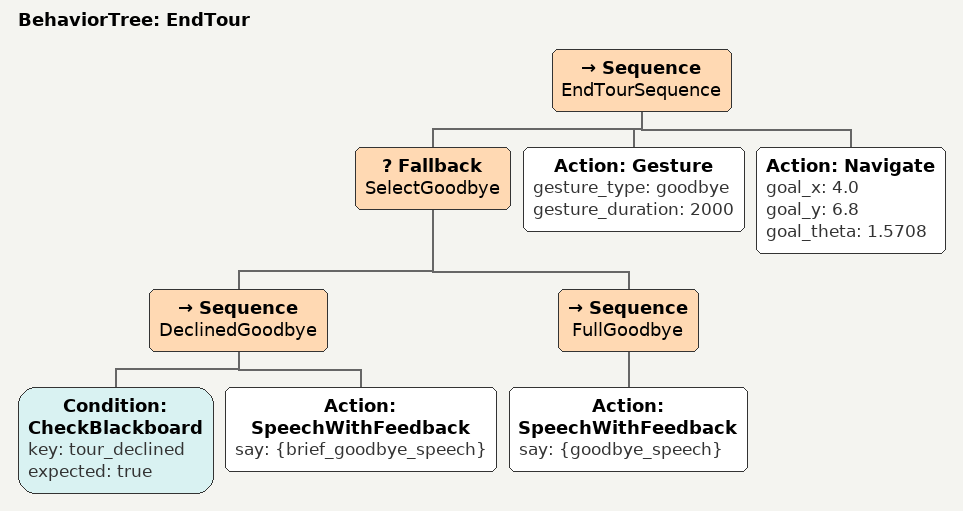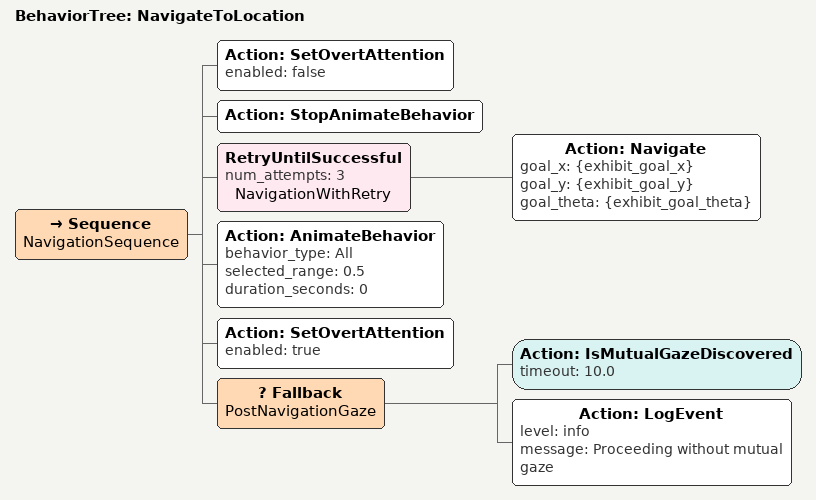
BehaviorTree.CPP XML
<BehaviorTree ID="EndTour">
  <Sequence name="EndTourSequence">
    <!-- Different goodbye based on whether tour was completed or declined -->
    <Fallback name="SelectGoodbye">
      <Sequence name="DeclinedGoodbye">
        <Condition ID="CheckBlackboard" key="tour_declined" expected="true"/>
        <Action ID="SpeechWithFeedback" say="{brief_goodbye_speech}"/>
      </Sequence>
      <Sequence name="FullGoodbye">
        <Action ID="SpeechWithFeedback" say="{goodbye_speech}"/>
      </Sequence>
    </Fallback>

    <Action ID="Gesture" gesture_type="goodbye" gesture_duration="2000"/>
    <!-- Return to standby position -->
    <Action ID="Navigate" goal_x="4.0" goal_y="6.8" goal_theta="1.5708"/>
  </Sequence>
</BehaviorTree>

<BehaviorTree ID="NavigateToLocation">
  <Sequence name="NavigationSequence">
    <Action ID="SetOvertAttention" enabled="false"/>
    <Action ID="StopAnimateBehavior"/>

    <!-- Navigation with retry — Nav2 handles recovery internally -->
    <RetryUntilSuccessful num_attempts="3" name="NavigationWithRetry">
      <Action ID="Navigate" goal_x="{exhibit_goal_x}" goal_y="{exhibit_goal_y}" goal_theta="{exhibit_goal_theta}"/>
    </RetryUntilSuccessful>

    <!-- Re-enable attention and animations -->
    <Action ID="AnimateBehavior" behavior_type="All" selected_range="0.5" duration_seconds="0"/>
    <Action ID="SetOvertAttention" enabled="true"/>

    <!-- Try to establish gaze, but don't fail if we can't -->
    <Fallback name="PostNavigationGaze">
      <Action ID="IsMutualGazeDiscovered" timeout="10.0"/>
      <Action ID="LogEvent" level="info" message="Proceeding without mutual gaze"/>
    </Fallback>
  </Sequence>
</BehaviorTree>
